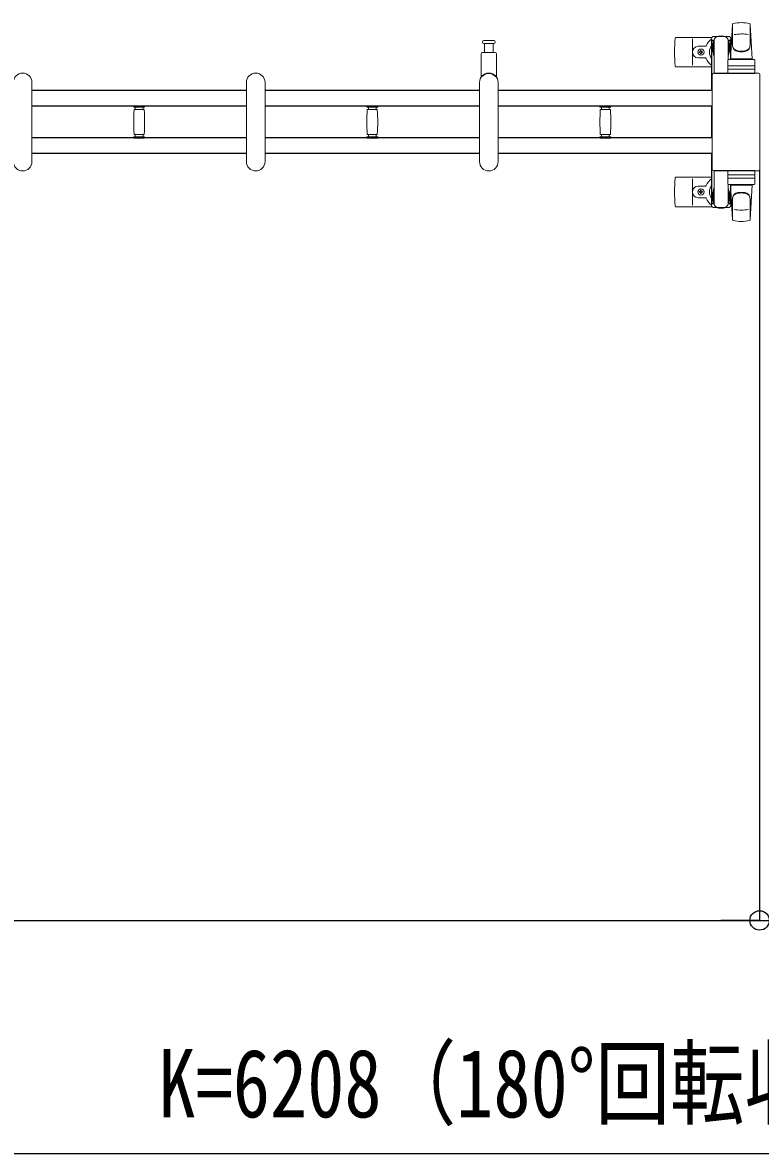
# Model space of a CAD drawing. Units: millimetres, scale not verified. Extents: x -16832 to 16820, y -11892 to 11880.
# Drawn here: x 3950 to 4899, y -2475 to -1019 of the extents above; entities that cross this region are included whole.
import ezdxf
from ezdxf.enums import TextEntityAlignment as Align

# ---------------------------------------------------------------- set-up
doc = ezdxf.new("R2010")
doc.units = ezdxf.units.MM
doc.header["$LTSCALE"] = 50
doc.layers.add('0-5_YKK_13', color=4, linetype='Continuous', lineweight=18)
doc.layers.add('0-6_YKK_A1', color=4, linetype='Continuous')
doc.layers.add('0-7_YKK_D', color=6, linetype='Continuous')
doc.styles.add('ＭＳ ゴシック', font='')
doc.styles.get('ＭＳ ゴシック').set_extended_font_data('MS Gothic')

msp = doc.modelspace()

# ---------------------------------------------------------------- linework, layer by layer
at = {"layer": '0-5_YKK_13'}
for p, q in [((4860.71, -1065.06), (4863.14, -1021.03)), ((4863.21, -1020.68), (4863.21, -1047.87)), ((4886.21, -1021.45), (4886.21, -1047.19)), ((4888.71, -1065.06), (4886.27, -1021.03)), ((4555.96, -1045.56), (4543.46, -1045.56)), ((4544.21, -1045.56), (4544.21, -1057.06)), ((4555.21, -1057.06), (4555.21, -1045.56)), ((4836.67, -1037.56), (4790.61, -1037.56)), ((4811.71, -1073.56), (4811.71, -1039.56)), ((4836.41, -1041.36), (4836.41, -1038.56)), ((4839.71, -1041.36), (4836.41, -1041.36)), ((4837.91, -1044.86), (4838.71, -1044.86)), ((4837.91, -1055.37), (4837.91, -1044.86)), ((4838.41, -1036.56), (4859.01, -1036.56)), ((4838.71, -1058.36), (4838.71, -1041.36)), ((4839.71, -1084.06), (4839.71, -1041.56)), ((4857.71, -1066.19), (4857.71, -1041.56)), ((4858.71, -1058.36), (4858.71, -1041.36)), ((4859.51, -1044.86), (4858.71, -1044.86)), ((4859.51, -1055.37), (4859.51, -1044.86)), ((4539.71, -1059.06), (4539.71, -1086.88)), ((4557.71, -1057.06), (4541.71, -1057.06)), ((4559.71, -1086.88), (4559.71, -1059.06)), ((4828.41, -1049.06), (4819.21, -1049.06)), ((4821.39, -1057), (4820.51, -1057)), ((4824.03, -1056.12), (4824.91, -1056.12)), ((4839.51, -1061.36), (4837.91, -1055.37)), ((4839.51, -1061.36), (4839.71, -1061.36)), ((4857.9, -1061.36), (4857.71, -1061.36)), ((4857.9, -1061.36), (4859.51, -1055.37)), ((4836.71, -1075.56), (4790.61, -1075.56)), ((4828.41, -1064.06), (4819.21, -1064.06)), ((4857.21, -1084.06), (4857.21, -1067.06)), ((4858.21, -1066.06), (4891.21, -1066.06)), ((4858.21, -1074.06), (4891.21, -1074.06)), ((4888.71, -1065.06), (4860.71, -1065.06)), ((4861.71, -1066.06), (4861.71, -1065.06)), ((4887.71, -1065.06), (4861.71, -1065.06)), ((4864.11, -1066.06), (4861.71, -1066.06)), ((4887.71, -1066.06), (4885.31, -1066.06)), ((4887.71, -1066.06), (4887.71, -1065.06)), ((4892.21, -1084.06), (4892.21, -1067.06)), ((4837.21, -1207.06), (4837.21, -1086.05)), ((4837.21, -1086.05), (4837.21, -1086.05)), ((4839.7, -1083.56), (4896.21, -1083.56)), ((4839.7, -1083.56), (4839.7, -1083.56)), ((4857.71, -1084.06), (4839.71, -1084.06)), ((4857.21, -1084.06), (4892.21, -1084.06)), ((4891.27, -1078.56), (4858.09, -1078.56)), ((4896.21, -1083.56), (4896.21, -1083.56)), ((4898.71, -1086.05), (4898.71, -1207.06)), ((4898.71, -1086.05), (4898.71, -1086.05)), ((3961.71, -1197.56), (3961.71, -1095.56)), ((4237.71, -1197.56), (4237.71, -1095.56)), ((4261.71, -1197.56), (4261.71, -1095.56)), ((4537.71, -1197.56), (4537.71, -1095.56)), ((4561.71, -1197.56), (4561.71, -1095.56)), ((4092.71, -1127.26), (4092.71, -1125.96)), ((4099.71, -1125.96), (4092.71, -1125.96)), ((4093.01, -1127.56), (4099.71, -1127.56)), ((4105.92, -1130.56), (4093.49, -1130.56)), ((4094.71, -1130.56), (4094.71, -1127.56)), ((4106.71, -1125.96), (4099.71, -1125.96)), ((4099.71, -1127.56), (4106.41, -1127.56)), ((4104.71, -1127.56), (4104.71, -1130.56)), ((4106.71, -1125.96), (4106.71, -1127.26)), ((4392.71, -1127.26), (4392.71, -1125.96)), ((4399.71, -1125.96), (4392.71, -1125.96)), ((4393.01, -1127.56), (4399.71, -1127.56)), ((4405.92, -1130.56), (4393.49, -1130.56)), ((4394.71, -1130.56), (4394.71, -1127.56)), ((4406.71, -1125.96), (4399.71, -1125.96)), ((4399.71, -1127.56), (4406.41, -1127.56)), ((4404.71, -1127.56), (4404.71, -1130.56)), ((4406.71, -1125.96), (4406.71, -1127.26)), ((4692.71, -1127.26), (4692.71, -1125.96)), ((4699.71, -1125.96), (4692.71, -1125.96)), ((4693.01, -1127.56), (4699.71, -1127.56)), ((4705.92, -1130.56), (4693.49, -1130.56)), ((4694.71, -1130.56), (4694.71, -1127.56)), ((4706.71, -1125.96), (4699.71, -1125.96)), ((4699.71, -1127.56), (4706.41, -1127.56)), ((4704.71, -1127.56), (4704.71, -1130.56)), ((4706.71, -1125.96), (4706.71, -1127.26)), ((4093.49, -1162.56), (4099.71, -1162.56)), ((4094.71, -1165.56), (4094.71, -1162.56)), ((4099.71, -1162.56), (4105.92, -1162.56)), ((4104.71, -1162.56), (4104.71, -1165.56)), ((4393.49, -1162.56), (4399.71, -1162.56)), ((4394.71, -1165.56), (4394.71, -1162.56)), ((4399.71, -1162.56), (4405.92, -1162.56)), ((4404.71, -1162.56), (4404.71, -1165.56)), ((4693.49, -1162.56), (4699.71, -1162.56)), ((4694.71, -1165.56), (4694.71, -1162.56)), ((4699.71, -1162.56), (4705.92, -1162.56)), ((4704.71, -1162.56), (4704.71, -1165.56)), ((4092.71, -1167.16), (4092.71, -1165.86)), ((4099.71, -1167.16), (4092.71, -1167.16)), ((4106.41, -1165.56), (4093.01, -1165.56)), ((4106.71, -1167.16), (4099.71, -1167.16)), ((4106.71, -1165.86), (4106.71, -1167.16)), ((4392.71, -1167.16), (4392.71, -1165.86)), ((4399.71, -1167.16), (4392.71, -1167.16)), ((4406.41, -1165.56), (4393.01, -1165.56)), ((4406.71, -1167.16), (4399.71, -1167.16)), ((4406.71, -1165.86), (4406.71, -1167.16)), ((4692.71, -1167.16), (4692.71, -1165.86)), ((4699.71, -1167.16), (4692.71, -1167.16)), ((4706.41, -1165.56), (4693.01, -1165.56)), ((4706.71, -1167.16), (4699.71, -1167.16)), ((4706.71, -1165.86), (4706.71, -1167.16)), ((4837.21, -1207.06), (4837.21, -1207.06)), ((4898.71, -1207.06), (4898.71, -1207.06)), ((4836.71, -1217.56), (4790.61, -1217.56)), ((4811.71, -1219.56), (4811.71, -1253.56)), ((4896.21, -1209.56), (4839.7, -1209.56)), ((4839.7, -1209.56), (4839.7, -1209.56)), ((4839.71, -1209.06), (4839.71, -1251.56)), ((4857.71, -1209.06), (4839.71, -1209.06)), ((4857.21, -1209.06), (4857.21, -1226.06)), ((4857.21, -1209.06), (4892.21, -1209.06)), ((4891.27, -1214.56), (4858.09, -1214.56)), ((4858.21, -1219.06), (4891.21, -1219.06)), ((4892.21, -1209.06), (4892.21, -1226.06)), ((4896.21, -1209.56), (4896.21, -1209.56)), ((4828.41, -1229.06), (4819.21, -1229.06)), ((4821.39, -1236.12), (4820.51, -1236.12)), ((4824.03, -1237), (4824.91, -1237)), ((4839.51, -1231.76), (4837.91, -1237.74)), ((4838.71, -1234.76), (4838.71, -1251.76)), ((4839.51, -1231.76), (4839.71, -1231.76)), ((4857.71, -1226.92), (4857.71, -1251.56)), ((4857.9, -1231.76), (4857.71, -1231.76)), ((4857.9, -1231.76), (4859.51, -1237.74)), ((4858.21, -1227.06), (4891.21, -1227.06)), ((4858.71, -1234.76), (4858.71, -1251.76)), ((4860.71, -1228.06), (4863.14, -1272.08)), ((4888.71, -1228.06), (4860.71, -1228.06)), ((4864.11, -1227.06), (4861.71, -1227.06)), ((4861.71, -1227.06), (4861.71, -1228.06)), ((4887.71, -1228.06), (4861.71, -1228.06)), ((4887.71, -1227.06), (4885.31, -1227.06)), ((4888.71, -1228.06), (4886.27, -1272.08)), ((4887.71, -1227.06), (4887.71, -1228.06)), ((4828.41, -1244.06), (4819.21, -1244.06)), ((4836.41, -1251.76), (4836.41, -1254.56)), ((4839.71, -1251.76), (4836.41, -1251.76)), ((4837.91, -1237.74), (4837.91, -1248.26)), ((4837.91, -1248.26), (4838.71, -1248.26)), ((4859.51, -1248.26), (4858.71, -1248.26)), ((4859.51, -1237.74), (4859.51, -1248.26)), ((4863.21, -1272.44), (4863.21, -1245.25)), ((4886.21, -1271.67), (4886.21, -1245.93)), ((4836.67, -1255.56), (4790.61, -1255.56)), ((4838.41, -1256.56), (4859.01, -1256.56))]:
    msp.add_line(p, q, dxfattribs=at)
for points in [[(4543.46, -1041.56), (4549.71, -1041.56), (4555.96, -1041.56)], [(4861.01, -1038.56), (4861.01, -1041.36), (4857.71, -1041.36)], [(4820.51, -1057), (4820.51, -1056.12), (4821.39, -1056.12)], [(4822.27, -1055.24), (4822.27, -1054.36), (4823.15, -1054.36), (4823.15, -1055.24)], [(4823.15, -1057.88), (4823.15, -1058.76), (4822.27, -1058.76), (4822.27, -1057.88)], [(4824.91, -1056.12), (4824.91, -1057), (4824.03, -1057)], [(4820.51, -1236.12), (4820.51, -1237), (4821.39, -1237)], [(4823.15, -1235.24), (4823.15, -1234.36), (4822.27, -1234.36), (4822.27, -1235.24)], [(4824.91, -1237), (4824.91, -1236.12), (4824.03, -1236.12)], [(4822.27, -1237.88), (4822.27, -1238.76), (4823.15, -1238.76), (4823.15, -1237.88)], [(4861.01, -1254.56), (4861.01, -1251.76), (4857.71, -1251.76)]]:
    msp.add_lwpolyline(points, dxfattribs=at)
for centre in [(4822.71, -1056.56), (4822.71, -1236.56)]:
    msp.add_circle(centre, 4, dxfattribs=at)
for centre, radius, start, end in [((4874.71, -1068.56), 50, 78.05356, 101.97738), ((4874.71, -1068.56), 50, 78.05356, 101.94644), ((4864.64, -1021.11), 1.5, 101.97738, 176.83138), ((4874.71, -1083.16), 50, 79.45053, 100.87665), ((4884.77, -1021.11), 1.5, 3.16862, 78.02262), ((4543.46, -1043.56), 2, 90, 180), ((4543.46, -1043.56), 2, 180, 270), ((4555.96, -1043.56), 2, 0, 90), ((4555.96, -1043.56), 2, 270, 0), ((4969.71, -1056.56), 181, 174.26083, 185.73917), ((4790.61, -1038.56), 1, 90, 174.26083), ((4848.71, -1056.56), 21, 125.85347, 157.27158), ((4848.71, -1056.56), 15, 143.1301, 216.8699), ((4838.41, -1038.56), 2, 90, 180), ((4844.71, -1041.56), 5, 90, 180), ((4848.71, -1056.56), 21, 72.24721, 107.75279), ((4852.71, -1041.56), 5, 0, 90), ((4859.01, -1038.56), 2, 0, 90), ((4848.71, -1056.56), 15, 30.72246, 36.8699), ((4848.71, -1056.56), 21, 50.46632, 54.14653), ((4871.21, -1046.99), 8, 180, 263.72071), ((4871.21, -1047.87), 8, 180, 263.72071), ((4878.21, -1046.99), 8, 276.27929, 0), ((4878.21, -1047.87), 8, 276.27929, 0), ((4541.71, -1059.06), 2, 90, 180), ((4557.71, -1059.06), 2, 0, 90), ((4819.21, -1056.56), 7.5, 90, 270), ((4821.39, -1055.24), 0.88, 270, 0), ((4821.39, -1057.88), 0.88, 0, 90), ((4824.03, -1055.24), 0.88, 180, 270), ((4824.03, -1057.88), 0.88, 90, 180), ((4828.41, -1048.06), 1, 270, 337.27158), ((4874.71, -1015.19), 40, 263.72071, 276.27929), ((4874.71, -1016.06), 40, 263.72071, 276.27929), ((4790.61, -1074.56), 1, 185.73917, 270), ((4828.41, -1065.06), 1, 22.72842, 90), ((4848.71, -1056.56), 21, 202.72842, 235.1501), ((4858.21, -1067.06), 1, 90, 180), ((4858.21, -1075.06), 1, 90, 180), ((4891.21, -1067.06), 1, 0, 90), ((4891.21, -1075.06), 1, 0, 90), ((3949.71, -1095.56), 12, 0, 180), ((4249.71, -1095.56), 12, 0, 180), ((4549.71, -1095.56), 12, 0, 180), ((4540.71, -1086.88), 1, 180, 316.05447), ((4549.71, -1095.56), 11.5, 43.9456, 136.05447), ((4558.71, -1086.88), 1, 223.9456, 0), ((4093.01, -1127.26), 0.3, 180, 270), ((4348.71, -1146.56), 256, 176.47982, 183.52018), ((4093.49, -1130.86), 0.3, 90, 176.47982), ((4105.92, -1130.86), 0.3, 3.52018, 90), ((3850.71, -1146.56), 256, 356.47982, 3.52018), ((4106.41, -1127.26), 0.3, 270, 0), ((4393.01, -1127.26), 0.3, 180, 270), ((4648.71, -1146.56), 256, 176.47982, 183.52018), ((4393.49, -1130.86), 0.3, 90, 176.47982), ((4405.92, -1130.86), 0.3, 3.52018, 90), ((4150.71, -1146.56), 256, 356.47982, 3.52018), ((4406.41, -1127.26), 0.3, 270, 0), ((4693.01, -1127.26), 0.3, 180, 270), ((4948.71, -1146.56), 256, 176.47982, 183.52018), ((4693.49, -1130.86), 0.3, 90, 176.47982), ((4705.92, -1130.86), 0.3, 3.52018, 90), ((4450.71, -1146.56), 256, 356.47982, 3.52018), ((4706.41, -1127.26), 0.3, 270, 0), ((4093.49, -1162.26), 0.3, 183.52018, 270), ((4105.92, -1162.26), 0.3, 270, 356.47982), ((4393.49, -1162.26), 0.3, 183.52018, 270), ((4405.92, -1162.26), 0.3, 270, 356.47982), ((4693.49, -1162.26), 0.3, 183.52018, 270), ((4705.92, -1162.26), 0.3, 270, 356.47982), ((4093.01, -1165.86), 0.3, 90, 180), ((4106.41, -1165.86), 0.3, 0, 90), ((4393.01, -1165.86), 0.3, 90, 180), ((4406.41, -1165.86), 0.3, 0, 90), ((4693.01, -1165.86), 0.3, 90, 180), ((4706.41, -1165.86), 0.3, 0, 90), ((3949.71, -1197.56), 12, 180, 0), ((4249.71, -1197.56), 12, 180, 0), ((4549.71, -1197.56), 12, 180, 0), ((4969.71, -1236.56), 181, 174.26083, 185.73917), ((4790.61, -1218.56), 1, 90, 174.26083), ((4848.71, -1236.56), 21, 124.8499, 157.27158), ((4858.21, -1218.06), 1, 180, 270), ((4891.21, -1218.06), 1, 270, 0), ((4819.21, -1236.56), 7.5, 90, 270), ((4821.39, -1235.24), 0.88, 270, 0), ((4821.39, -1237.88), 0.88, 0, 90), ((4824.03, -1235.24), 0.88, 180, 270), ((4824.03, -1237.88), 0.88, 90, 180), ((4828.41, -1228.06), 1, 270, 337.27158), ((4848.71, -1236.56), 15, 143.1301, 216.8699), ((4858.21, -1226.06), 1, 180, 270), ((4871.21, -1245.25), 8, 96.27929, 180), ((4874.71, -1277.06), 40, 83.72071, 96.27929), ((4878.21, -1245.25), 8, 0, 83.72071), ((4891.21, -1226.06), 1, 270, 0), ((4828.41, -1245.06), 1, 22.72842, 90), ((4848.71, -1236.56), 21, 202.72842, 234.14653), ((4844.71, -1251.56), 5, 180, 270), ((4852.71, -1251.56), 5, 270, 0), ((4848.71, -1236.56), 15, 323.1301, 329.27754), ((4871.21, -1246.12), 8, 96.27929, 180), ((4874.71, -1277.93), 40, 83.72071, 96.27929), ((4878.21, -1246.12), 8, 0, 83.72071), ((4790.61, -1254.56), 1, 185.73917, 270), ((4838.41, -1254.56), 2, 180, 270), ((4848.71, -1236.56), 21, 252.24721, 287.75279), ((4859.01, -1254.56), 2, 270, 0), ((4848.71, -1236.56), 21, 305.85347, 309.53368), ((4874.71, -1209.96), 50, 259.12335, 280.54947), ((4864.64, -1272), 1.5, 183.16862, 258.02262), ((4874.71, -1224.56), 50, 258.02262, 281.94644), ((4874.71, -1224.56), 50, 258.05356, 281.94644), ((4884.77, -1272), 1.5, 281.97738, 356.83138)]:
    msp.add_arc(centre, radius, start, end, dxfattribs=at)
for centre, major_axis, start_param, end_param in [((4839.71, -1086.06), (1.77, -1.77), 2.358058, 3.9251274), ((4896.2, -1086.06), (-1.77, -1.77), 2.358058, 3.9251274), ((4839.71, -1207.05), (-1.77, -1.77), 5.4996506, 7.06672), ((4896.2, -1207.05), (1.77, -1.77), 5.4996506, 7.06672)]:
    msp.add_ellipse(centre, major_axis=major_axis, ratio=0.997169, start_param=start_param, end_param=end_param, dxfattribs=at)
at = {"layer": '0-6_YKK_A1'}
for p, q in [((4836.71, -1106.06), (4836.71, -1041.56)), ((4836.71, -1041.56), (4838.71, -1041.56)), ((4858.71, -1041.56), (4860.71, -1041.56)), ((4860.71, -1041.56), (4860.71, -1066.06)), ((4237.71, -1106.06), (3961.71, -1106.06)), ((4537.71, -1106.06), (4261.71, -1106.06)), ((4837.21, -1106.06), (4561.71, -1106.06)), ((4237.71, -1126.06), (3961.71, -1126.06)), ((4537.71, -1126.06), (4261.71, -1126.06)), ((4837.21, -1126.06), (4561.71, -1126.06)), ((4836.71, -1167.06), (4836.71, -1126.06)), ((4237.71, -1167.06), (3961.71, -1167.06)), ((4537.71, -1167.06), (4261.71, -1167.06)), ((4837.21, -1167.06), (4561.71, -1167.06)), ((4237.71, -1187.06), (3961.71, -1187.06)), ((4537.71, -1187.06), (4261.71, -1187.06)), ((4837.21, -1187.06), (4561.71, -1187.06)), ((4836.71, -1251.56), (4836.71, -1187.06)), ((4860.71, -1227.06), (4860.71, -1251.56)), ((4839.71, -1251.56), (4836.71, -1251.56)), ((4860.71, -1251.56), (4857.71, -1251.56))]:
    msp.add_line(p, q, dxfattribs=at)
at = {"layer": '0-7_YKK_D'}
for p, q in [((4898.21, -1208.06), (4898.21, -2175.55)), ((4898.21, -1208.06), (4898.21, -2175.55)), ((1801.21, -2174.55), (4898.21, -2174.55)), ((4898.21, -2174.55), (4848.21, -2174.55)), ((4898.21, -2174.55), (4912.21, -2174.55)), ((4898.21, -2174.55), (4912.21, -2174.55)), ((1801.21, -2474.55), (8009.21, -2474.55))]:
    msp.add_line(p, q, dxfattribs=at)
msp.add_circle((4898.21, -2174.55), 12.5, dxfattribs=at)
msp.add_circle((4898.21, -2174.55), 12.5, dxfattribs=at)

# ---------------------------------------------------------------- texts
at = {"layer": '0-7_YKK_D', "style": 'ＭＳ ゴシック', "width": 0.8}
msp.add_text('K=6208（180°回転収納時）', height=87.98, dxfattribs=at).set_placement((4124.41, -2454.55), align=Align.BOTTOM_LEFT)

doc.saveas('drawing.dxf')
